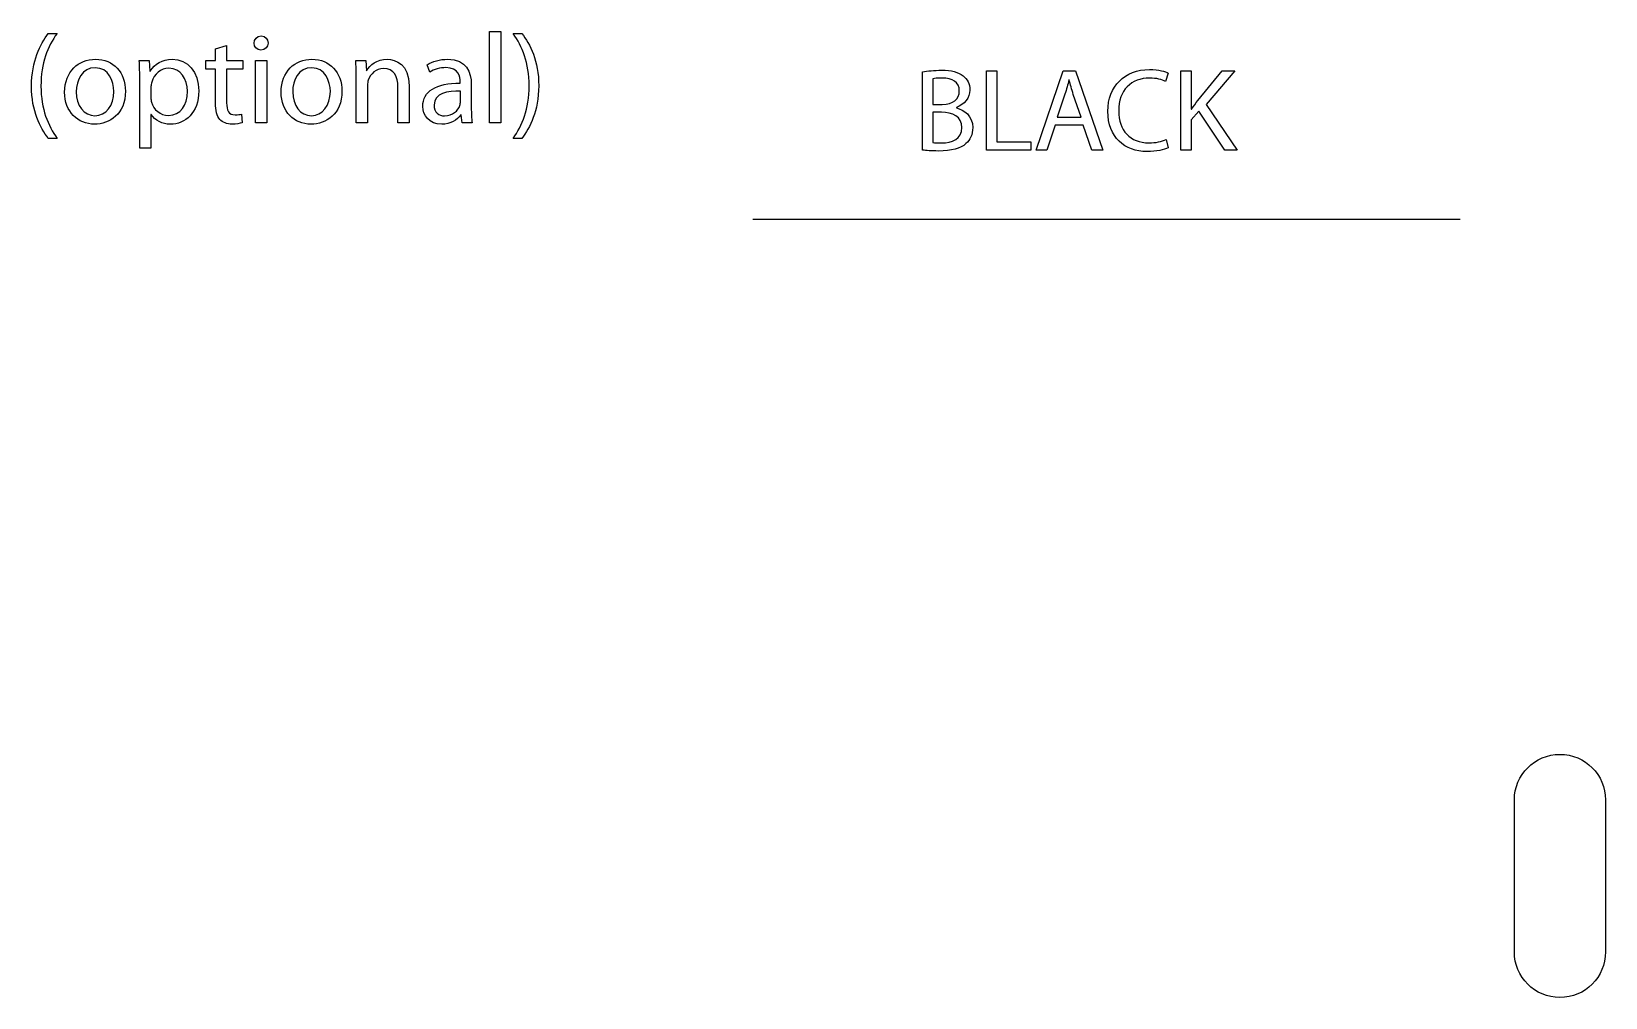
# Model space of a CAD drawing. Extents: x 16 to 1660, y 62 to 1240.
# Drawn here: x 377.13 to 418.58, y 881.26 to 906.69 of the extents above; entities that cross this region are included whole.
import ezdxf

# ---------------------------------------------------------------- set-up
doc = ezdxf.new("R2010")
doc.units = 0
doc.layers.get('0').update_dxf_attribs({"linetype": 'CONTINUOUS'})

msp = doc.modelspace()

# ---------------------------------------------------------------- linework, layer by layer
at = {"color": 7}
for points in [[(377.577773, 906.636913), (377.807784, 906.636913), (377.807784, 906.636913)], [(389.197709, 906.691382), (389.495453, 906.691382), (389.495453, 904.287978), (389.197709, 904.287978), (389.197709, 906.691382), (389.197709, 906.691382)], [(389.817469, 906.637196), (390.04748, 906.637196)], [(381.980158, 904.805856), (381.980158, 905.699371), (381.72644, 905.699371), (381.72644, 905.926278), (381.980158, 905.926278), (381.980158, 906.230796), (382.271411, 906.319131), (382.271411, 906.319131)], [(382.271411, 906.319131), (382.271411, 905.92656), (382.697849, 905.92656), (382.697849, 905.699653), (382.271411, 905.699653), (382.271411, 904.816298)], [(383.365587, 906.3863), (383.365587, 906.3863)], [(379.972147, 905.926278), (380.236307, 905.926278), (380.253522, 905.645184), (380.260013, 905.645184)], [(383.033976, 905.926278), (383.33172, 905.926278), (383.33172, 904.287978), (383.033976, 904.287978), (383.033976, 905.926278), (383.033976, 905.926278)], [(385.671907, 905.92656), (385.935784, 905.92656), (385.953, 905.655909), (385.959491, 905.655909)], [(387.61924, 905.618373), (387.551507, 905.817904)], [(400.600051, 903.570287), (400.600051, 905.625429), (400.600051, 905.625429)], [(402.279556, 905.656756), (402.552747, 905.656756), (402.552747, 903.79042), (403.447109, 903.79042), (403.447109, 903.563796), (402.279556, 903.563796), (402.279556, 905.656756), (402.279556, 905.656756)], [(404.086342, 904.22222), (403.869031, 903.563796), (403.589631, 903.563796), (404.303653, 905.656756), (404.626516, 905.656756), (405.340538, 903.563796), (405.051824, 903.563796), (404.828587, 904.22222), (404.086342, 904.22222), (404.086342, 904.22222)], [(407.401889, 905.656756), (407.671976, 905.656756), (407.671976, 904.647529), (407.681289, 904.647529)], [(407.845824, 904.871049), (408.485622, 905.656756), (408.820902, 905.656756), (408.063136, 904.768602), (408.879887, 903.563796), (408.559847, 903.563796), (407.873764, 904.591649), (407.671976, 904.36192), (407.671976, 903.563796), (407.401889, 903.563796), (407.401889, 905.656756), (407.401889, 905.656756)], [(380.287389, 904.508111), (380.280333, 904.508111), (380.280333, 903.617982), (379.985976, 903.617982), (379.985976, 905.391467), (379.985976, 905.391467)], [(380.280333, 905.239349), (380.280333, 904.954869), (380.280333, 904.954869)], [(385.983198, 905.273216), (385.983198, 904.28826), (385.685453, 904.28826), (385.685453, 905.482907), (385.685453, 905.482907)], [(387.079913, 905.263056), (387.079913, 904.28826), (386.782169, 904.28826), (386.782169, 905.232576)], [(388.421598, 905.330507), (388.421598, 905.364091)], [(388.715956, 905.293253), (388.715956, 904.680831), (388.715956, 904.680831)], [(400.870138, 905.445371), (400.870138, 904.768602), (400.870138, 904.768602)], [(404.458876, 905.417713), (404.452384, 905.417713)], [(407.066891, 905.597771), (406.998593, 905.377073)], [(378.31268, 905.103882), (378.31268, 905.103882)], [(379.609209, 905.120533), (379.609209, 905.120533)], [(384.01244, 905.103882), (384.01244, 905.103882)], [(385.308969, 905.120533), (385.308969, 905.120533)], [(388.428089, 904.839722), (388.428089, 905.12392), (388.428089, 905.12392)], [(404.346833, 905.038689), (404.142222, 904.433322), (404.775529, 904.433322), (404.775529, 904.433322)], [(404.775529, 904.433322), (404.567531, 905.035584)], [(382.667369, 904.518271), (382.680916, 904.291364)], [(388.739662, 904.287978), (388.472116, 904.287978), (388.448409, 904.494282), (388.438249, 904.494282)], [(400.870138, 904.768602), (401.115389, 904.768602)], [(401.093658, 904.566813), (400.870138, 904.566813), (400.870138, 903.768971), (400.870138, 903.768971)], [(401.488204, 904.690991), (401.488204, 904.681678)], [(377.807784, 903.878473), (377.577773, 903.878473)], [(390.04748, 903.878473), (389.817469, 903.878473), (389.817469, 903.878473)], [(407.007907, 903.8463), (407.060682, 903.629271), (407.060682, 903.629271)], [(396.130216, 901.751364), (414.756882, 901.751364)], [(416.181258, 882.463169), (416.181258, 886.463669)], [(418.580993, 886.463669), (418.580993, 882.463169), (418.580993, 882.463169)]]:
    msp.add_lwpolyline(points, dxfattribs=at)
for points in [[(377.134402, 905.252613), (377.137507, 905.915836), (377.364413, 906.352716), (377.577773, 906.636913)], [(377.807784, 906.636913), (377.560558, 906.301633), (377.384733, 905.865318), (377.384733, 905.249227)], [(382.99644, 906.3863), (382.99644, 906.488182), (383.071229, 906.572849), (383.182707, 906.572849)], [(383.182707, 906.572849), (383.29108, 906.572849), (383.365587, 906.491569), (383.365587, 906.3863)], [(390.24052, 905.259669), (390.24052, 905.868987), (390.057922, 906.298811), (389.817469, 906.637196)], [(390.04748, 906.637196), (390.260558, 906.359771), (390.491133, 905.923173), (390.491133, 905.259669)], [(383.175933, 906.203702), (383.06756, 906.203702), (382.99644, 906.284982), (382.99644, 906.3863)], [(383.365587, 906.3863), (383.365587, 906.284982), (383.294467, 906.203702), (383.175933, 906.203702)], [(378.008162, 905.09344), (378.008162, 905.638411), (378.370253, 905.960144), (378.820398, 905.960144)], [(378.813907, 905.736624), (378.46508, 905.736624), (378.31268, 905.411504), (378.31268, 905.103882)], [(379.304409, 905.110373), (379.304409, 905.387798), (379.165838, 905.736624), (378.813907, 905.736624)], [(378.820398, 905.960144), (379.290862, 905.960144), (379.609209, 905.618373), (379.609209, 905.120533)], [(379.985976, 905.391467), (379.985976, 905.601158), (379.979202, 905.770491), (379.972147, 905.926278)], [(380.260013, 905.645184), (380.378547, 905.844998), (380.574691, 905.960144), (380.842238, 905.960144)], [(380.750798, 905.72336), (380.547598, 905.72336), (380.35484, 905.58112), (380.300653, 905.357882)], [(381.238478, 905.117429), (381.238478, 905.442549), (381.065476, 905.72336), (380.750798, 905.72336)], [(380.842238, 905.960144), (381.241582, 905.960144), (381.539609, 905.624864), (381.539609, 905.130976)], [(383.707922, 905.09344), (383.707922, 905.638411), (384.070013, 905.960144), (384.520158, 905.960144)], [(384.513384, 905.736624), (384.16484, 905.736624), (384.01244, 905.411504), (384.01244, 905.103882)], [(385.003887, 905.110373), (385.003887, 905.387798), (384.865316, 905.736624), (384.513384, 905.736624)], [(384.520158, 905.960144), (384.990622, 905.960144), (385.308969, 905.618373), (385.308969, 905.120533)], [(385.685453, 905.482907), (385.685453, 905.655909), (385.682067, 905.791093), (385.671907, 905.92656)], [(385.959491, 905.655909), (386.040771, 905.808027), (386.230424, 905.960427), (386.501076, 905.960427)], [(386.402862, 905.716587), (386.210104, 905.716587), (386.057704, 905.577733), (386.003518, 905.411787)], [(386.782169, 905.232576), (386.782169, 905.496453), (386.683956, 905.716587), (386.402862, 905.716587)], [(386.501076, 905.960427), (386.727982, 905.960427), (387.079913, 905.825242), (387.079913, 905.263056)], [(387.551507, 905.817904), (387.686973, 905.902571), (387.886504, 905.960144), (388.093091, 905.960144)], [(388.049064, 905.740011), (387.89356, 905.740011), (387.734387, 905.695984), (387.61924, 905.618373)], [(388.421598, 905.364091), (388.421598, 905.496171), (388.384344, 905.743398), (388.049064, 905.740011)], [(388.093091, 905.960144), (388.594036, 905.960144), (388.715956, 905.618373), (388.715956, 905.293253)], [(400.600051, 905.625429), (400.71802, 905.653651), (400.907391, 905.671996), (401.093658, 905.671996)], [(401.093658, 905.671996), (401.364027, 905.671996), (401.537593, 905.625429), (401.665158, 905.519878)], [(405.477133, 904.591649), (405.477133, 905.249791), (405.921351, 905.690904), (406.569898, 905.690904)], [(406.569898, 905.690904), (406.827849, 905.690904), (406.995207, 905.634742), (407.066891, 905.597771)], [(377.577773, 903.878473), (377.364413, 904.159284), (377.134402, 904.592496), (377.134402, 905.252613)], [(377.384733, 905.249227), (377.384733, 904.646682), (377.570718, 904.216858), (377.807784, 903.878473)], [(380.300653, 905.357882), (380.290493, 905.320629), (380.280333, 905.276602), (380.280333, 905.239349)], [(386.003518, 905.411787), (385.989971, 905.374816), (385.983198, 905.324016), (385.983198, 905.273216)], [(387.43636, 904.721189), (387.43636, 905.117147), (387.788573, 905.333893), (388.421598, 905.330507)], [(389.817469, 903.878473), (390.054253, 904.213753), (390.24052, 904.650069), (390.24052, 905.259669)], [(390.491133, 905.259669), (390.487464, 904.596164), (390.260558, 904.163236), (390.04748, 903.878473)], [(401.109462, 905.46428), (400.985284, 905.46428), (400.9136, 905.454967), (400.870138, 905.445371)], [(401.565816, 905.122509), (401.565816, 905.364656), (401.382371, 905.46428), (401.109462, 905.46428)], [(401.665158, 905.519878), (401.773813, 905.439162), (401.842111, 905.315267), (401.842111, 905.150731)], [(404.452384, 905.417713), (404.421622, 905.296358), (404.390578, 905.165971), (404.346833, 905.038689)], [(404.567531, 905.035584), (404.520964, 905.17218), (404.48992, 905.296358), (404.458876, 905.417713)], [(406.579493, 905.46428), (406.088709, 905.46428), (405.762742, 905.150731), (405.762742, 904.600962)], [(406.998593, 905.377073), (406.898969, 905.426744), (406.753342, 905.46428), (406.579493, 905.46428)], [(378.793304, 904.250724), (378.35332, 904.250724), (378.008162, 904.575562), (378.008162, 905.09344)], [(378.31268, 905.103882), (378.31268, 904.744896), (378.51588, 904.473962), (378.806851, 904.473962)], [(379.609209, 905.120533), (379.609209, 904.514884), (379.186158, 904.250724), (378.793304, 904.250724)], [(378.806851, 904.473962), (379.091331, 904.473962), (379.304409, 904.741509), (379.304409, 905.110373)], [(380.280333, 904.954869), (380.280333, 904.911124), (380.28372, 904.870202), (380.29388, 904.833231)], [(380.29388, 904.833231), (380.348067, 904.626644), (380.52756, 904.484404), (380.740638, 904.484404)], [(380.740638, 904.484404), (381.055316, 904.484404), (381.238478, 904.741791), (381.238478, 905.117429)], [(381.539609, 905.130976), (381.539609, 904.541978), (381.177518, 904.251007), (380.791156, 904.251007)], [(382.095587, 904.375749), (382.014307, 904.467471), (381.980158, 904.612816), (381.980158, 904.805856)], [(382.271411, 904.816298), (382.271411, 904.613098), (382.328984, 904.497951), (382.494931, 904.497951)], [(384.493064, 904.250724), (384.052798, 904.250724), (383.707922, 904.575562), (383.707922, 905.09344)], [(384.01244, 905.103882), (384.01244, 904.744896), (384.215358, 904.473962), (384.506611, 904.473962)], [(385.308969, 905.120533), (385.308969, 904.514884), (384.885636, 904.250724), (384.493064, 904.250724)], [(384.506611, 904.473962), (384.790809, 904.473962), (385.003887, 904.741509), (385.003887, 905.110373)], [(388.428089, 905.12392), (388.103251, 905.130693), (387.734387, 905.07312), (387.734387, 904.755056)], [(388.414542, 904.744896), (388.424702, 904.778762), (388.428089, 904.812629), (388.428089, 904.839722)], [(401.115389, 904.768602), (401.397893, 904.768602), (401.565816, 904.92072), (401.565816, 905.122509)], [(401.842111, 905.150731), (401.842111, 904.945556), (401.705516, 904.768602), (401.488204, 904.690991)], [(407.681289, 904.647529), (407.737169, 904.728244), (407.793049, 904.802751), (407.845824, 904.871049)], [(380.791156, 904.251007), (380.574691, 904.251007), (380.38532, 904.345833), (380.287389, 904.508111)], [(382.416756, 904.250724), (382.278184, 904.250724), (382.166707, 904.298138), (382.095587, 904.375749)], [(382.494931, 904.497951), (382.576211, 904.497951), (382.623624, 904.505007), (382.667369, 904.518271)], [(387.937304, 904.250724), (387.605693, 904.250724), (387.43636, 904.484122), (387.43636, 904.721189)], [(387.734387, 904.755056), (387.734387, 904.558911), (387.862798, 904.470576), (388.012093, 904.470576)], [(388.438249, 904.494282), (388.346809, 904.365589), (388.170984, 904.250724), (387.937304, 904.250724)], [(388.012093, 904.470576), (388.228558, 904.470576), (388.367129, 904.606042), (388.414542, 904.744896)], [(388.715956, 904.680831), (388.715956, 904.538591), (388.722729, 904.399456), (388.739662, 904.287978)], [(401.634113, 904.163236), (401.634113, 904.44574), (401.388862, 904.566813), (401.093658, 904.566813)], [(401.488204, 904.681678), (401.686889, 904.635111), (401.919722, 904.470576), (401.919722, 904.160131)], [(406.508091, 903.529647), (405.917964, 903.529647), (405.477133, 903.902462), (405.477133, 904.591649)], [(405.762742, 904.600962), (405.762742, 904.085624), (406.057664, 903.759658), (406.563971, 903.759658)], [(382.680916, 904.291364), (382.623624, 904.271327), (382.532184, 904.250724), (382.416756, 904.250724)], [(401.097044, 903.756271), (401.376444, 903.756271), (401.634113, 903.858718), (401.634113, 904.163236)], [(401.919722, 904.160131), (401.919722, 903.980073), (401.84832, 903.840373), (401.739664, 903.740749)], [(401.019151, 903.545169), (400.832884, 903.545169), (400.69008, 903.557587), (400.600051, 903.570287)], [(400.870138, 903.768971), (400.926018, 903.759658), (401.000524, 903.756271), (401.097044, 903.756271)], [(401.739664, 903.740749), (401.596578, 903.60754), (401.36064, 903.545169), (401.019151, 903.545169)], [(407.060682, 903.629271), (406.964444, 903.579318), (406.762656, 903.529647), (406.508091, 903.529647)], [(406.563971, 903.759658), (406.731611, 903.759658), (406.898969, 903.793807), (407.007907, 903.8463)], [(416.181258, 886.463669), (416.181258, 887.126327), (416.718327, 887.663678), (417.380984, 887.663678)], [(417.380984, 887.663678), (418.043924, 887.663678), (418.580993, 887.126327), (418.580993, 886.463669)], [(417.380984, 881.26316), (416.718327, 881.26316), (416.181258, 881.800511), (416.181258, 882.463169)], [(418.580993, 882.463169), (418.580993, 881.800511), (418.043924, 881.26316), (417.380984, 881.26316)]]:
    msp.add_open_spline(points, degree=3, dxfattribs=at)

doc.saveas('drawing.dxf')
